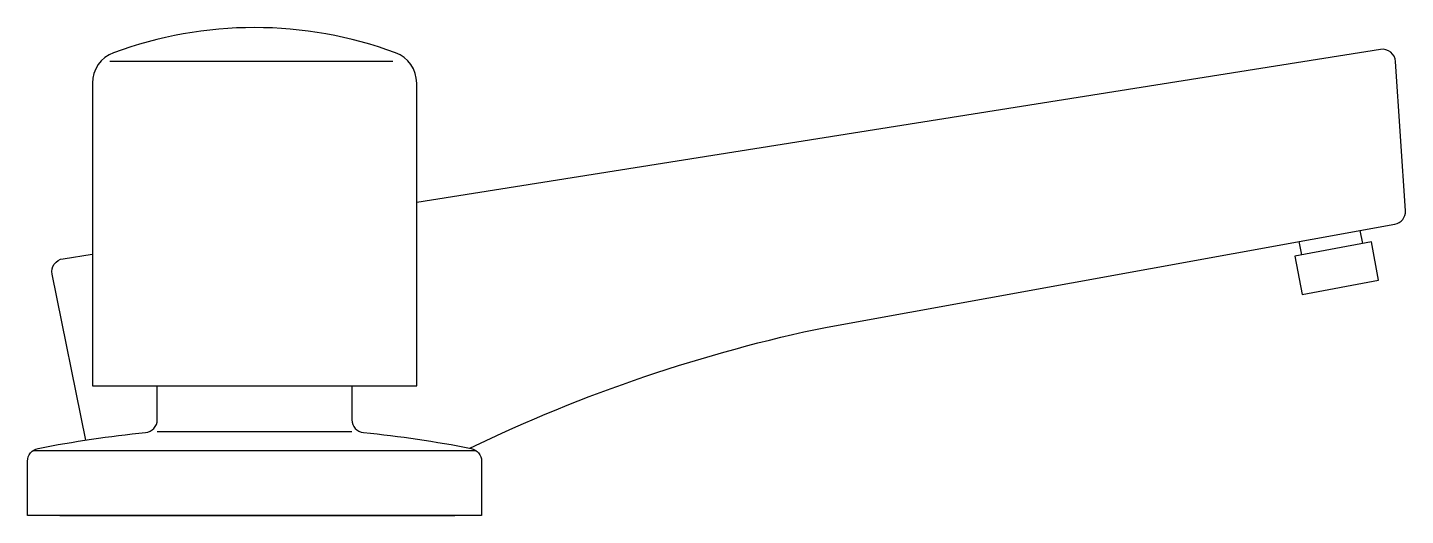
# Model space of a CAD drawing. Header units: millimetres. Extents: x -2996.572 to -2996.359, y 2927.628 to 2927.703.
import ezdxf

# ---------------------------------------------------------------- set-up
doc = ezdxf.new("R2010")
doc.units = ezdxf.units.MM
doc.header["$LTSCALE"] = 10
doc.layers.add('banheiro_acessórios', color=2, linetype='Continuous')

msp = doc.modelspace()

# ---------------------------------------------------------------- linework, layer by layer
at = {"layer": 'banheiro_acessórios', "color": 1}
for p, q in [((-2996.55896, 2927.69759), (-2996.51533, 2927.69759)), ((-2996.3658, 2927.6695), (-2996.36618, 2927.6715)), ((-2996.37521, 2927.66774), (-2996.37559, 2927.6698)), ((-2996.55165, 2927.64052), (-2996.52165, 2927.64052))]:
    msp.add_line(p, q, dxfattribs=at)
at = {"layer": 'banheiro_acessórios'}
for p, q in [((-2996.5708, 2927.63759), (-2996.5025, 2927.63759)), ((-2996.56665, 2927.62759), (-2996.50579, 2927.62759))]:
    msp.add_line(p, q, dxfattribs=at)
msp.add_lwpolyline([(-2996.51492, 2927.6989, 0.178539), (-2996.55838, 2927.6989, 0.31412), (-2996.56165, 2927.69421), (-2996.56165, 2927.64759), (-2996.51165, 2927.64759), (-2996.51165, 2927.69421, 0.31412)], format="xyb", close=True, dxfattribs=at)
for points in [[(-2996.50347, 2927.63796, -0.061454), (-2996.44838, 2927.65663), (-2996.36085, 2927.67246, 0.379691), (-2996.35922, 2927.67456), (-2996.36074, 2927.69756, 0.441321), (-2996.36305, 2927.69941), (-2996.51165, 2927.67581)], [(-2996.56264, 2927.63921), (-2996.56786, 2927.66477, -0.437509), (-2996.56615, 2927.66716), (-2996.56167, 2927.66787)], [(-2996.52165, 2927.64759), (-2996.52165, 2927.64235, 0.385936), (-2996.51984, 2927.64036, -0.024285), (-2996.50326, 2927.63792, -0.358293), (-2996.50165, 2927.63596), (-2996.50165, 2927.62759), (-2996.57165, 2927.62759), (-2996.57165, 2927.63596, -0.358293), (-2996.57003, 2927.63792, -0.024285), (-2996.55345, 2927.64036, 0.385936), (-2996.55165, 2927.64235), (-2996.55165, 2927.64759)]]:
    msp.add_lwpolyline(points, format="xyb", dxfattribs=at)
at = {"layer": 'banheiro_acessórios', "color": 1}
msp.add_lwpolyline([(-2996.36335, 2927.66386), (-2996.36446, 2927.66975), (-2996.37625, 2927.66755), (-2996.37515, 2927.66165)], close=True, dxfattribs=at)

doc.saveas('drawing.dxf')
